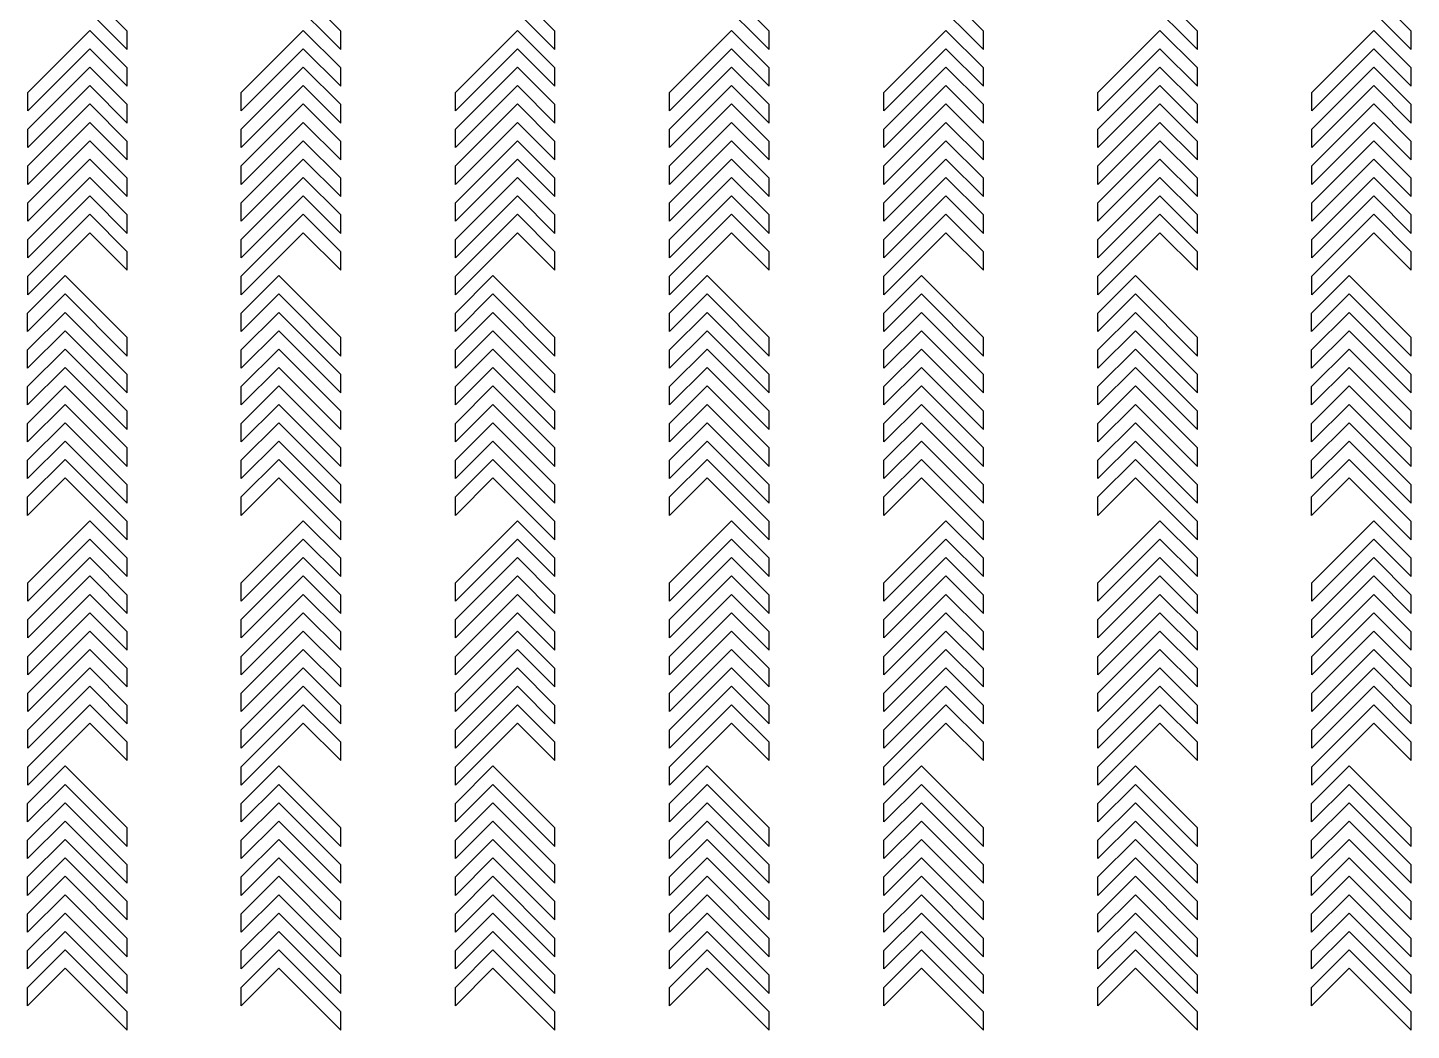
# Model space of a CAD drawing. Header units: millimetres. Extents: x 46777 to 318235, y 145162 to 336036.
# Drawn here: x 152629 to 154510, y 161289 to 162652 of the extents above; entities that cross this region are included whole.
import ezdxf

# ---------------------------------------------------------------- set-up
doc = ezdxf.new("R2010")
doc.units = ezdxf.units.MM

msp = doc.modelspace()

# ---------------------------------------------------------------- linework, layer by layer
at = {"color": 40, "true_color": 0xf8d731}
for p, q in [((152764, 162647.6), (152679.6, 162731.9)), ((153054.2, 162647.6), (152969.9, 162731.9)), ((153345.4, 162647.6), (153261, 162731.9)), ((153636.5, 162647.6), (153552.2, 162731.9)), ((153927.9, 162647.6), (153843.6, 162731.9)), ((154218.8, 162647.6), (154134.4, 162731.9)), ((154509.5, 162647.6), (154425.2, 162731.9)), ((152764, 162622.6), (152679.6, 162706.9)), ((153054.2, 162622.6), (152969.9, 162706.9)), ((153345.4, 162622.6), (153261, 162706.9)), ((153636.5, 162622.6), (153552.2, 162706.9)), ((153927.9, 162622.6), (153843.6, 162706.9)), ((154218.8, 162622.6), (154134.4, 162706.9)), ((154509.5, 162622.6), (154425.2, 162706.9)), ((152628.6, 162564.3), (152712.9, 162648.6)), ((152712.9, 162648.6), (152764, 162597.7)), ((152764, 162622.6), (152764, 162647.6)), ((152918.9, 162564.3), (153003.2, 162648.6)), ((153003.2, 162648.6), (153054.3, 162597.7)), ((153054.2, 162622.6), (153054.2, 162647.6)), ((153210, 162564.3), (153294.4, 162648.6)), ((153294.4, 162648.6), (153345.4, 162597.7)), ((153345.4, 162622.6), (153345.4, 162647.6)), ((153501.1, 162564.3), (153585.5, 162648.6)), ((153585.5, 162648.6), (153636.6, 162597.7)), ((153636.5, 162622.6), (153636.5, 162647.6)), ((153792.6, 162564.3), (153876.9, 162648.6)), ((153876.9, 162648.6), (153928, 162597.7)), ((153927.9, 162622.6), (153927.9, 162647.6)), ((154083.4, 162564.3), (154167.7, 162648.6)), ((154167.7, 162648.6), (154218.8, 162597.7)), ((154218.8, 162622.6), (154218.8, 162647.6)), ((154374.2, 162564.3), (154458.5, 162648.6)), ((154458.5, 162648.6), (154509.6, 162597.7)), ((154509.5, 162622.6), (154509.5, 162647.6)), ((152628.6, 162539.3), (152712.9, 162623.6)), ((152712.9, 162623.6), (152764, 162572.7)), ((152918.9, 162539.3), (153003.2, 162623.6)), ((153003.2, 162623.6), (153054.3, 162572.7)), ((153210, 162539.3), (153294.4, 162623.6)), ((153294.4, 162623.6), (153345.4, 162572.7)), ((153501.1, 162539.3), (153585.5, 162623.6)), ((153585.5, 162623.6), (153636.6, 162572.7)), ((153792.6, 162539.3), (153876.9, 162623.6)), ((153876.9, 162623.6), (153928, 162572.7)), ((154083.4, 162539.3), (154167.7, 162623.6)), ((154167.7, 162623.6), (154218.8, 162572.7)), ((154374.2, 162539.3), (154458.5, 162623.6)), ((154458.5, 162623.6), (154509.6, 162572.7)), ((152628.6, 162514.3), (152712.9, 162598.6)), ((152712.9, 162598.6), (152764, 162547.7)), ((152918.9, 162514.3), (153003.2, 162598.6)), ((153003.2, 162598.6), (153054.3, 162547.7)), ((153210, 162514.3), (153294.4, 162598.6)), ((153294.4, 162598.6), (153345.4, 162547.7)), ((153501.1, 162514.3), (153585.5, 162598.6)), ((153585.5, 162598.6), (153636.6, 162547.7)), ((153792.6, 162514.3), (153876.9, 162598.6)), ((153876.9, 162598.6), (153928, 162547.7)), ((154083.4, 162514.3), (154167.7, 162598.6)), ((154167.7, 162598.6), (154218.8, 162547.7)), ((154374.2, 162514.3), (154458.5, 162598.6)), ((154458.5, 162598.6), (154509.6, 162547.7)), ((152764, 162572.7), (152764, 162597.7)), ((153054.3, 162572.7), (153054.3, 162597.7)), ((153345.4, 162572.7), (153345.4, 162597.7)), ((153636.6, 162572.7), (153636.6, 162597.7)), ((153928, 162572.7), (153928, 162597.7)), ((154218.8, 162572.7), (154218.8, 162597.7)), ((154509.6, 162572.7), (154509.6, 162597.7)), ((152628.6, 162489.3), (152712.9, 162573.6)), ((152628.6, 162539.3), (152628.6, 162564.3)), ((152712.9, 162573.6), (152764, 162522.7)), ((152918.9, 162489.3), (153003.2, 162573.6)), ((152918.9, 162539.3), (152918.9, 162564.3)), ((153003.2, 162573.6), (153054.3, 162522.7)), ((153210, 162489.3), (153294.4, 162573.6)), ((153210, 162539.3), (153210, 162564.3)), ((153294.4, 162573.6), (153345.4, 162522.7)), ((153501.1, 162489.3), (153585.5, 162573.6)), ((153501.1, 162539.3), (153501.1, 162564.3)), ((153585.5, 162573.6), (153636.6, 162522.7)), ((153792.6, 162489.3), (153876.9, 162573.6)), ((153792.6, 162539.3), (153792.6, 162564.3)), ((153876.9, 162573.6), (153928, 162522.7)), ((154083.4, 162489.3), (154167.7, 162573.6)), ((154083.4, 162539.3), (154083.4, 162564.3)), ((154167.7, 162573.6), (154218.8, 162522.7)), ((154374.2, 162489.3), (154458.5, 162573.6)), ((154374.2, 162539.3), (154374.2, 162564.3)), ((154458.5, 162573.6), (154509.6, 162522.7)), ((152628.6, 162464.3), (152712.9, 162548.6)), ((152712.9, 162548.6), (152764, 162497.7)), ((152764, 162522.7), (152764, 162547.7)), ((152918.9, 162464.3), (153003.2, 162548.6)), ((153003.2, 162548.6), (153054.3, 162497.7)), ((153054.3, 162522.7), (153054.3, 162547.7)), ((153210, 162464.3), (153294.4, 162548.6)), ((153294.4, 162548.6), (153345.4, 162497.7)), ((153345.4, 162522.7), (153345.4, 162547.7)), ((153501.1, 162464.3), (153585.5, 162548.6)), ((153585.5, 162548.6), (153636.6, 162497.7)), ((153636.6, 162522.7), (153636.6, 162547.7)), ((153792.6, 162464.3), (153876.9, 162548.6)), ((153876.9, 162548.6), (153928, 162497.7)), ((153928, 162522.7), (153928, 162547.7)), ((154083.4, 162464.3), (154167.7, 162548.6)), ((154167.7, 162548.6), (154218.8, 162497.7)), ((154218.8, 162522.7), (154218.8, 162547.7)), ((154374.2, 162464.3), (154458.5, 162548.6)), ((154458.5, 162548.6), (154509.6, 162497.7)), ((154509.6, 162522.7), (154509.6, 162547.7)), ((152628.6, 162439.3), (152712.9, 162523.6)), ((152712.9, 162523.6), (152764, 162472.7)), ((152918.9, 162439.3), (153003.2, 162523.6)), ((153003.2, 162523.6), (153054.3, 162472.7)), ((153210, 162439.3), (153294.4, 162523.6)), ((153294.4, 162523.6), (153345.4, 162472.7)), ((153501.1, 162439.3), (153585.5, 162523.6)), ((153585.5, 162523.6), (153636.6, 162472.7)), ((153792.6, 162439.3), (153876.9, 162523.6)), ((153876.9, 162523.6), (153928, 162472.7)), ((154083.4, 162439.3), (154167.7, 162523.6)), ((154167.7, 162523.6), (154218.8, 162472.7)), ((154374.2, 162439.3), (154458.5, 162523.6)), ((154458.5, 162523.6), (154509.6, 162472.7)), ((152628.6, 162489.3), (152628.6, 162514.3)), ((152918.9, 162489.3), (152918.9, 162514.3)), ((153210, 162489.3), (153210, 162514.3)), ((153501.1, 162489.3), (153501.1, 162514.3)), ((153792.6, 162489.3), (153792.6, 162514.3)), ((154083.4, 162489.3), (154083.4, 162514.3)), ((154374.2, 162489.3), (154374.2, 162514.3)), ((152628.6, 162414.3), (152712.9, 162498.6)), ((152712.9, 162498.6), (152764, 162447.7)), ((152764, 162472.7), (152764, 162497.7)), ((152918.9, 162414.3), (153003.2, 162498.6)), ((153003.2, 162498.6), (153054.3, 162447.7)), ((153054.3, 162472.7), (153054.3, 162497.7)), ((153210, 162414.3), (153294.4, 162498.6)), ((153294.4, 162498.6), (153345.4, 162447.7)), ((153345.4, 162472.7), (153345.4, 162497.7)), ((153501.1, 162414.3), (153585.5, 162498.6)), ((153585.5, 162498.6), (153636.6, 162447.7)), ((153636.6, 162472.7), (153636.6, 162497.7)), ((153792.6, 162414.3), (153876.9, 162498.6)), ((153876.9, 162498.6), (153928, 162447.7)), ((153928, 162472.7), (153928, 162497.7)), ((154083.4, 162414.3), (154167.7, 162498.6)), ((154167.7, 162498.6), (154218.8, 162447.7)), ((154218.8, 162472.7), (154218.8, 162497.7)), ((154374.2, 162414.3), (154458.5, 162498.6)), ((154458.5, 162498.6), (154509.6, 162447.7)), ((154509.6, 162472.7), (154509.6, 162497.7)), ((152628.6, 162389.3), (152712.9, 162473.6)), ((152712.9, 162473.6), (152764, 162422.7)), ((152918.9, 162389.3), (153003.2, 162473.6)), ((153003.2, 162473.6), (153054.3, 162422.7)), ((153210, 162389.3), (153294.4, 162473.6)), ((153294.4, 162473.6), (153345.4, 162422.7)), ((153501.1, 162389.3), (153585.5, 162473.6)), ((153585.5, 162473.6), (153636.6, 162422.7)), ((153792.6, 162389.3), (153876.9, 162473.6)), ((153876.9, 162473.6), (153928, 162422.7)), ((154083.4, 162389.3), (154167.7, 162473.6)), ((154167.7, 162473.6), (154218.8, 162422.7)), ((154374.2, 162389.3), (154458.5, 162473.6)), ((154458.5, 162473.6), (154509.6, 162422.7)), ((152628.6, 162439.3), (152628.6, 162464.3)), ((152628.6, 162364.3), (152712.9, 162448.6)), ((152712.9, 162448.6), (152764, 162397.7)), ((152918.9, 162439.3), (152918.9, 162464.3)), ((152918.9, 162364.3), (153003.2, 162448.6)), ((153003.2, 162448.6), (153054.3, 162397.7)), ((153210, 162439.3), (153210, 162464.3)), ((153210, 162364.3), (153294.4, 162448.6)), ((153294.4, 162448.6), (153345.4, 162397.7)), ((153501.1, 162439.3), (153501.1, 162464.3)), ((153501.1, 162364.3), (153585.5, 162448.6)), ((153585.5, 162448.6), (153636.6, 162397.7)), ((153792.6, 162439.3), (153792.6, 162464.3)), ((153792.6, 162364.3), (153876.9, 162448.6)), ((153876.9, 162448.6), (153928, 162397.7)), ((154083.4, 162439.3), (154083.4, 162464.3)), ((154083.4, 162364.3), (154167.7, 162448.6)), ((154167.7, 162448.6), (154218.8, 162397.7)), ((154374.2, 162439.3), (154374.2, 162464.3)), ((154374.2, 162364.3), (154458.5, 162448.6)), ((154458.5, 162448.6), (154509.6, 162397.7)), ((152764, 162422.7), (152764, 162447.7)), ((153054.3, 162422.7), (153054.3, 162447.7)), ((153345.4, 162422.7), (153345.4, 162447.7)), ((153636.6, 162422.7), (153636.6, 162447.7)), ((153928, 162422.7), (153928, 162447.7)), ((154218.8, 162422.7), (154218.8, 162447.7)), ((154509.6, 162422.7), (154509.6, 162447.7)), ((152628.6, 162339.3), (152712.9, 162423.6)), ((152628.6, 162389.3), (152628.6, 162414.3)), ((152712.9, 162423.6), (152764, 162372.7)), ((152918.9, 162339.3), (153003.2, 162423.6)), ((152918.9, 162389.3), (152918.9, 162414.3)), ((153003.2, 162423.6), (153054.3, 162372.7)), ((153210, 162339.3), (153294.4, 162423.6)), ((153210, 162389.3), (153210, 162414.3)), ((153294.4, 162423.6), (153345.4, 162372.7)), ((153501.1, 162339.3), (153585.5, 162423.6)), ((153501.1, 162389.3), (153501.1, 162414.3)), ((153585.5, 162423.6), (153636.6, 162372.7)), ((153792.6, 162339.3), (153876.9, 162423.6)), ((153792.6, 162389.3), (153792.6, 162414.3)), ((153876.9, 162423.6), (153928, 162372.7)), ((154083.4, 162339.3), (154167.7, 162423.6)), ((154083.4, 162389.3), (154083.4, 162414.3)), ((154167.7, 162423.6), (154218.8, 162372.7)), ((154374.2, 162339.3), (154458.5, 162423.6)), ((154374.2, 162389.3), (154374.2, 162414.3)), ((154458.5, 162423.6), (154509.6, 162372.7)), ((152628.6, 162314.3), (152712.9, 162398.6)), ((152712.9, 162398.6), (152764, 162347.7)), ((152764, 162372.7), (152764, 162397.7)), ((152918.9, 162314.3), (153003.2, 162398.6)), ((153003.2, 162398.6), (153054.3, 162347.7)), ((153054.3, 162372.7), (153054.3, 162397.7)), ((153210, 162314.3), (153294.4, 162398.6)), ((153294.4, 162398.6), (153345.4, 162347.7)), ((153345.4, 162372.7), (153345.4, 162397.7)), ((153501.1, 162314.3), (153585.5, 162398.6)), ((153585.5, 162398.6), (153636.6, 162347.7)), ((153636.6, 162372.7), (153636.6, 162397.7)), ((153792.6, 162314.3), (153876.9, 162398.6)), ((153876.9, 162398.6), (153928, 162347.7)), ((153928, 162372.7), (153928, 162397.7)), ((154083.4, 162314.3), (154167.7, 162398.6)), ((154167.7, 162398.6), (154218.8, 162347.7)), ((154218.8, 162372.7), (154218.8, 162397.7)), ((154374.2, 162314.3), (154458.5, 162398.6)), ((154458.5, 162398.6), (154509.6, 162347.7)), ((154509.6, 162372.7), (154509.6, 162397.7)), ((152628.6, 162289.3), (152712.9, 162373.6)), ((152712.9, 162373.6), (152764, 162322.7)), ((152918.9, 162289.3), (153003.2, 162373.6)), ((153003.2, 162373.6), (153054.3, 162322.7)), ((153210, 162289.3), (153294.4, 162373.6)), ((153294.4, 162373.6), (153345.4, 162322.7)), ((153501.1, 162289.3), (153585.5, 162373.6)), ((153585.5, 162373.6), (153636.6, 162322.7)), ((153792.6, 162289.3), (153876.9, 162373.6)), ((153876.9, 162373.6), (153928, 162322.7)), ((154083.4, 162289.3), (154167.7, 162373.6)), ((154167.7, 162373.6), (154218.8, 162322.7)), ((154374.2, 162289.3), (154458.5, 162373.6)), ((154458.5, 162373.6), (154509.6, 162322.7)), ((152628.6, 162339.3), (152628.6, 162364.3)), ((152918.9, 162339.3), (152918.9, 162364.3)), ((153210, 162339.3), (153210, 162364.3)), ((153501.1, 162339.3), (153501.1, 162364.3)), ((153792.6, 162339.3), (153792.6, 162364.3)), ((154083.4, 162339.3), (154083.4, 162364.3)), ((154374.2, 162339.3), (154374.2, 162364.3)), ((152764, 162322.7), (152764, 162347.7)), ((153054.3, 162322.7), (153054.3, 162347.7)), ((153345.4, 162322.7), (153345.4, 162347.7)), ((153636.6, 162322.7), (153636.6, 162347.7)), ((153928, 162322.7), (153928, 162347.7)), ((154218.8, 162322.7), (154218.8, 162347.7)), ((154509.6, 162322.7), (154509.6, 162347.7)), ((152679.6, 162315.3), (152628.5, 162264.4)), ((152628.6, 162289.3), (152628.6, 162314.3)), ((152764, 162231), (152679.6, 162315.3)), ((152969.9, 162315.3), (152918.8, 162264.4)), ((152918.9, 162289.3), (152918.9, 162314.3)), ((153054.2, 162231), (152969.9, 162315.3)), ((153261, 162315.3), (153210, 162264.4)), ((153210, 162289.3), (153210, 162314.3)), ((153345.4, 162231), (153261, 162315.3)), ((153552.2, 162315.3), (153501.1, 162264.4)), ((153501.1, 162289.3), (153501.1, 162314.3)), ((153636.5, 162231), (153552.2, 162315.3)), ((153843.6, 162315.3), (153792.5, 162264.4)), ((153792.6, 162289.3), (153792.6, 162314.3)), ((153927.9, 162231), (153843.6, 162315.3)), ((154134.4, 162315.3), (154083.3, 162264.4)), ((154083.4, 162289.3), (154083.4, 162314.3)), ((154218.8, 162231), (154134.4, 162315.3)), ((154425.2, 162315.3), (154374.1, 162264.4)), ((154374.2, 162289.3), (154374.2, 162314.3)), ((154509.5, 162231), (154425.2, 162315.3)), ((152679.6, 162290.3), (152628.5, 162239.4)), ((152764, 162206), (152679.6, 162290.3)), ((152969.9, 162290.3), (152918.8, 162239.4)), ((153054.2, 162206), (152969.9, 162290.3)), ((153261, 162290.3), (153210, 162239.4)), ((153345.4, 162206), (153261, 162290.3)), ((153552.2, 162290.3), (153501.1, 162239.4)), ((153636.5, 162206), (153552.2, 162290.3)), ((153843.6, 162290.3), (153792.5, 162239.4)), ((153927.9, 162206), (153843.6, 162290.3)), ((154134.4, 162290.3), (154083.3, 162239.4)), ((154218.8, 162206), (154134.4, 162290.3)), ((154425.2, 162290.3), (154374.1, 162239.4)), ((154509.5, 162206), (154425.2, 162290.3)), ((152679.6, 162265.3), (152628.5, 162214.4)), ((152628.5, 162239.4), (152628.5, 162264.4)), ((152764, 162181), (152679.6, 162265.3)), ((152969.9, 162265.3), (152918.8, 162214.4)), ((152918.8, 162239.4), (152918.8, 162264.4)), ((153054.2, 162181), (152969.9, 162265.3)), ((153261, 162265.3), (153210, 162214.4)), ((153210, 162239.4), (153210, 162264.4)), ((153345.4, 162181), (153261, 162265.3)), ((153552.2, 162265.3), (153501.1, 162214.4)), ((153501.1, 162239.4), (153501.1, 162264.4)), ((153636.5, 162181), (153552.2, 162265.3)), ((153843.6, 162265.3), (153792.5, 162214.4)), ((153792.5, 162239.4), (153792.5, 162264.4)), ((153927.9, 162181), (153843.6, 162265.3)), ((154134.4, 162265.3), (154083.3, 162214.4)), ((154083.3, 162239.4), (154083.3, 162264.4)), ((154218.8, 162181), (154134.4, 162265.3)), ((154425.2, 162265.3), (154374.1, 162214.4)), ((154374.1, 162239.4), (154374.1, 162264.4)), ((154509.5, 162181), (154425.2, 162265.3)), ((152679.6, 162240.3), (152628.5, 162189.4)), ((152764, 162156), (152679.6, 162240.3)), ((152764, 162206), (152764, 162231)), ((152969.9, 162240.3), (152918.8, 162189.4)), ((153054.2, 162156), (152969.9, 162240.3)), ((153054.2, 162206), (153054.2, 162231)), ((153261, 162240.3), (153210, 162189.4)), ((153345.4, 162156), (153261, 162240.3)), ((153345.4, 162206), (153345.4, 162231)), ((153552.2, 162240.3), (153501.1, 162189.4)), ((153636.5, 162156), (153552.2, 162240.3)), ((153636.5, 162206), (153636.5, 162231)), ((153843.6, 162240.3), (153792.5, 162189.4)), ((153927.9, 162156), (153843.6, 162240.3)), ((153927.9, 162206), (153927.9, 162231)), ((154134.4, 162240.3), (154083.3, 162189.4)), ((154218.8, 162156), (154134.4, 162240.3)), ((154218.8, 162206), (154218.8, 162231)), ((154425.2, 162240.3), (154374.1, 162189.4)), ((154509.5, 162156), (154425.2, 162240.3)), ((154509.5, 162206), (154509.5, 162231)), ((152679.6, 162215.3), (152628.5, 162164.4)), ((152628.5, 162189.4), (152628.5, 162214.4)), ((152764, 162131), (152679.6, 162215.3)), ((152969.9, 162215.3), (152918.8, 162164.4)), ((152918.8, 162189.4), (152918.8, 162214.4)), ((153054.2, 162131), (152969.9, 162215.3)), ((153261, 162215.3), (153210, 162164.4)), ((153210, 162189.4), (153210, 162214.4)), ((153345.4, 162131), (153261, 162215.3)), ((153552.2, 162215.3), (153501.1, 162164.4)), ((153501.1, 162189.4), (153501.1, 162214.4)), ((153636.5, 162131), (153552.2, 162215.3)), ((153843.6, 162215.3), (153792.5, 162164.4)), ((153792.5, 162189.4), (153792.5, 162214.4)), ((153927.9, 162131), (153843.6, 162215.3)), ((154134.4, 162215.3), (154083.3, 162164.4)), ((154083.3, 162189.4), (154083.3, 162214.4)), ((154218.8, 162131), (154134.4, 162215.3)), ((154425.2, 162215.3), (154374.1, 162164.4)), ((154374.1, 162189.4), (154374.1, 162214.4)), ((154509.5, 162131), (154425.2, 162215.3)), ((152679.6, 162190.3), (152628.5, 162139.4)), ((152764, 162106), (152679.6, 162190.3)), ((152969.9, 162190.3), (152918.8, 162139.4)), ((153054.2, 162106), (152969.9, 162190.3)), ((153261, 162190.3), (153210, 162139.4)), ((153345.4, 162106), (153261, 162190.3)), ((153552.2, 162190.3), (153501.1, 162139.4)), ((153636.5, 162106), (153552.2, 162190.3)), ((153843.6, 162190.3), (153792.5, 162139.4)), ((153927.9, 162106), (153843.6, 162190.3)), ((154134.4, 162190.3), (154083.3, 162139.4)), ((154218.8, 162106), (154134.4, 162190.3)), ((154425.2, 162190.3), (154374.1, 162139.4)), ((154509.5, 162106), (154425.2, 162190.3)), ((152764, 162156), (152764, 162181)), ((153054.2, 162156), (153054.2, 162181)), ((153345.4, 162156), (153345.4, 162181)), ((153636.5, 162156), (153636.5, 162181)), ((153927.9, 162156), (153927.9, 162181)), ((154218.8, 162156), (154218.8, 162181)), ((154509.5, 162156), (154509.5, 162181)), ((152679.6, 162165.3), (152628.5, 162114.4)), ((152628.5, 162139.4), (152628.5, 162164.4)), ((152764, 162081), (152679.6, 162165.3)), ((152969.9, 162165.3), (152918.8, 162114.4)), ((152918.8, 162139.4), (152918.8, 162164.4)), ((153054.2, 162081), (152969.9, 162165.3)), ((153261, 162165.3), (153210, 162114.4)), ((153210, 162139.4), (153210, 162164.4)), ((153345.4, 162081), (153261, 162165.3)), ((153552.2, 162165.3), (153501.1, 162114.4)), ((153501.1, 162139.4), (153501.1, 162164.4)), ((153636.5, 162081), (153552.2, 162165.3)), ((153843.6, 162165.3), (153792.5, 162114.4)), ((153792.5, 162139.4), (153792.5, 162164.4)), ((153927.9, 162081), (153843.6, 162165.3)), ((154134.4, 162165.3), (154083.3, 162114.4)), ((154083.3, 162139.4), (154083.3, 162164.4)), ((154218.8, 162081), (154134.4, 162165.3)), ((154425.2, 162165.3), (154374.1, 162114.4)), ((154374.1, 162139.4), (154374.1, 162164.4)), ((154509.5, 162081), (154425.2, 162165.3)), ((152679.6, 162140.3), (152628.5, 162089.4)), ((152764, 162056), (152679.6, 162140.3)), ((152764, 162106), (152764, 162131)), ((152969.9, 162140.3), (152918.8, 162089.4)), ((153054.2, 162056), (152969.9, 162140.3)), ((153054.2, 162106), (153054.2, 162131)), ((153261, 162140.3), (153210, 162089.4)), ((153345.4, 162056), (153261, 162140.3)), ((153345.4, 162106), (153345.4, 162131)), ((153552.2, 162140.3), (153501.1, 162089.4)), ((153636.5, 162056), (153552.2, 162140.3)), ((153636.5, 162106), (153636.5, 162131)), ((153843.6, 162140.3), (153792.5, 162089.4)), ((153927.9, 162056), (153843.6, 162140.3)), ((153927.9, 162106), (153927.9, 162131)), ((154134.4, 162140.3), (154083.3, 162089.4)), ((154218.8, 162056), (154134.4, 162140.3)), ((154218.8, 162106), (154218.8, 162131)), ((154425.2, 162140.3), (154374.1, 162089.4)), ((154509.5, 162056), (154425.2, 162140.3)), ((154509.5, 162106), (154509.5, 162131)), ((152679.6, 162115.3), (152628.5, 162064.4)), ((152628.5, 162089.4), (152628.5, 162114.4)), ((152764, 162031), (152679.6, 162115.3)), ((152969.9, 162115.3), (152918.8, 162064.4)), ((152918.8, 162089.4), (152918.8, 162114.4)), ((153054.2, 162031), (152969.9, 162115.3)), ((153261, 162115.3), (153210, 162064.4)), ((153210, 162089.4), (153210, 162114.4)), ((153345.4, 162031), (153261, 162115.3)), ((153552.2, 162115.3), (153501.1, 162064.4)), ((153501.1, 162089.4), (153501.1, 162114.4)), ((153636.5, 162031), (153552.2, 162115.3)), ((153843.6, 162115.3), (153792.5, 162064.4)), ((153792.5, 162089.4), (153792.5, 162114.4)), ((153927.9, 162031), (153843.6, 162115.3)), ((154134.4, 162115.3), (154083.3, 162064.4)), ((154083.3, 162089.4), (154083.3, 162114.4)), ((154218.8, 162031), (154134.4, 162115.3)), ((154425.2, 162115.3), (154374.1, 162064.4)), ((154374.1, 162089.4), (154374.1, 162114.4)), ((154509.5, 162031), (154425.2, 162115.3)), ((152679.6, 162090.3), (152628.5, 162039.4)), ((152764, 162006), (152679.6, 162090.3)), ((152764, 162056), (152764, 162081)), ((152969.9, 162090.3), (152918.8, 162039.4)), ((153054.2, 162006), (152969.9, 162090.3)), ((153054.2, 162056), (153054.2, 162081)), ((153261, 162090.3), (153210, 162039.4)), ((153345.4, 162006), (153261, 162090.3)), ((153345.4, 162056), (153345.4, 162081)), ((153552.2, 162090.3), (153501.1, 162039.4)), ((153636.5, 162006), (153552.2, 162090.3)), ((153636.5, 162056), (153636.5, 162081)), ((153843.6, 162090.3), (153792.5, 162039.4)), ((153927.9, 162006), (153843.6, 162090.3)), ((153927.9, 162056), (153927.9, 162081)), ((154134.4, 162090.3), (154083.3, 162039.4)), ((154218.8, 162006), (154134.4, 162090.3)), ((154218.8, 162056), (154218.8, 162081)), ((154425.2, 162090.3), (154374.1, 162039.4)), ((154509.5, 162006), (154425.2, 162090.3)), ((154509.5, 162056), (154509.5, 162081)), ((152679.6, 162065.3), (152628.5, 162014.4)), ((152628.5, 162039.4), (152628.5, 162064.4)), ((152764, 161981), (152679.6, 162065.3)), ((152969.9, 162065.3), (152918.8, 162014.4)), ((152918.8, 162039.4), (152918.8, 162064.4)), ((153054.2, 161981), (152969.9, 162065.3)), ((153261, 162065.3), (153210, 162014.4)), ((153210, 162039.4), (153210, 162064.4)), ((153345.4, 161981), (153261, 162065.3)), ((153552.2, 162065.3), (153501.1, 162014.4)), ((153501.1, 162039.4), (153501.1, 162064.4)), ((153636.5, 161981), (153552.2, 162065.3)), ((153843.6, 162065.3), (153792.5, 162014.4)), ((153792.5, 162039.4), (153792.5, 162064.4)), ((153927.9, 161981), (153843.6, 162065.3)), ((154134.4, 162065.3), (154083.3, 162014.4)), ((154083.3, 162039.4), (154083.3, 162064.4)), ((154218.8, 161981), (154134.4, 162065.3)), ((154425.2, 162065.3), (154374.1, 162014.4)), ((154374.1, 162039.4), (154374.1, 162064.4)), ((154509.5, 161981), (154425.2, 162065.3)), ((152679.6, 162040.3), (152628.5, 161989.4)), ((152764, 161956), (152679.6, 162040.3)), ((152969.9, 162040.3), (152918.8, 161989.4)), ((153054.2, 161956), (152969.9, 162040.3)), ((153261, 162040.3), (153210, 161989.4)), ((153345.4, 161956), (153261, 162040.3)), ((153552.2, 162040.3), (153501.1, 161989.4)), ((153636.5, 161956), (153552.2, 162040.3)), ((153843.6, 162040.3), (153792.5, 161989.4)), ((153927.9, 161956), (153843.6, 162040.3)), ((154134.4, 162040.3), (154083.3, 161989.4)), ((154218.8, 161956), (154134.4, 162040.3)), ((154425.2, 162040.3), (154374.1, 161989.4)), ((154509.5, 161956), (154425.2, 162040.3)), ((152764, 162006), (152764, 162031)), ((153054.2, 162006), (153054.2, 162031)), ((153345.4, 162006), (153345.4, 162031)), ((153636.5, 162006), (153636.5, 162031)), ((153927.9, 162006), (153927.9, 162031)), ((154218.8, 162006), (154218.8, 162031)), ((154509.5, 162006), (154509.5, 162031)), ((152628.5, 161989.4), (152628.5, 162014.4)), ((152918.8, 161989.4), (152918.8, 162014.4)), ((153210, 161989.4), (153210, 162014.4)), ((153501.1, 161989.4), (153501.1, 162014.4)), ((153792.5, 161989.4), (153792.5, 162014.4)), ((154083.3, 161989.4), (154083.3, 162014.4)), ((154374.1, 161989.4), (154374.1, 162014.4)), ((152628.6, 161897.7), (152712.9, 161982)), ((152712.9, 161982), (152764, 161931.1)), ((152764, 161956), (152764, 161981)), ((152918.9, 161897.7), (153003.2, 161982)), ((153003.2, 161982), (153054.3, 161931.1)), ((153054.2, 161956), (153054.2, 161981)), ((153210, 161897.7), (153294.4, 161982)), ((153294.4, 161982), (153345.4, 161931.1)), ((153345.4, 161956), (153345.4, 161981)), ((153501.1, 161897.7), (153585.5, 161982)), ((153585.5, 161982), (153636.6, 161931.1)), ((153636.5, 161956), (153636.5, 161981)), ((153792.6, 161897.7), (153876.9, 161982)), ((153876.9, 161982), (153928, 161931.1)), ((153927.9, 161956), (153927.9, 161981)), ((154083.4, 161897.7), (154167.7, 161982)), ((154167.7, 161982), (154218.8, 161931.1)), ((154218.8, 161956), (154218.8, 161981)), ((154374.2, 161897.7), (154458.5, 161982)), ((154458.5, 161982), (154509.6, 161931.1)), ((154509.5, 161956), (154509.5, 161981)), ((152628.6, 161872.7), (152712.9, 161957)), ((152712.9, 161957), (152764, 161906.1)), ((152918.9, 161872.7), (153003.2, 161957)), ((153003.2, 161957), (153054.3, 161906.1)), ((153210, 161872.7), (153294.4, 161957)), ((153294.4, 161957), (153345.4, 161906.1)), ((153501.1, 161872.7), (153585.5, 161957)), ((153585.5, 161957), (153636.6, 161906.1)), ((153792.6, 161872.7), (153876.9, 161957)), ((153876.9, 161957), (153928, 161906.1)), ((154083.4, 161872.7), (154167.7, 161957)), ((154167.7, 161957), (154218.8, 161906.1)), ((154374.2, 161872.7), (154458.5, 161957)), ((154458.5, 161957), (154509.6, 161906.1)), ((152628.6, 161847.7), (152712.9, 161932)), ((152712.9, 161932), (152764, 161881.1)), ((152764, 161906.1), (152764, 161931.1)), ((152918.9, 161847.7), (153003.2, 161932)), ((153003.2, 161932), (153054.3, 161881.1)), ((153054.3, 161906.1), (153054.3, 161931.1)), ((153210, 161847.7), (153294.4, 161932)), ((153294.4, 161932), (153345.4, 161881.1)), ((153345.4, 161906.1), (153345.4, 161931.1)), ((153501.1, 161847.7), (153585.5, 161932)), ((153585.5, 161932), (153636.6, 161881.1)), ((153636.6, 161906.1), (153636.6, 161931.1)), ((153792.6, 161847.7), (153876.9, 161932)), ((153876.9, 161932), (153928, 161881.1)), ((153928, 161906.1), (153928, 161931.1)), ((154083.4, 161847.7), (154167.7, 161932)), ((154167.7, 161932), (154218.8, 161881.1)), ((154218.8, 161906.1), (154218.8, 161931.1)), ((154374.2, 161847.7), (154458.5, 161932)), ((154458.5, 161932), (154509.6, 161881.1)), ((154509.6, 161906.1), (154509.6, 161931.1)), ((152628.6, 161822.7), (152712.9, 161907)), ((152712.9, 161907), (152764, 161856.1)), ((152918.9, 161822.7), (153003.2, 161907)), ((153003.2, 161907), (153054.3, 161856.1)), ((153210, 161822.7), (153294.4, 161907)), ((153294.4, 161907), (153345.4, 161856.1)), ((153501.1, 161822.7), (153585.5, 161907)), ((153585.5, 161907), (153636.6, 161856.1)), ((153792.6, 161822.7), (153876.9, 161907)), ((153876.9, 161907), (153928, 161856.1)), ((154083.4, 161822.7), (154167.7, 161907)), ((154167.7, 161907), (154218.8, 161856.1)), ((154374.2, 161822.7), (154458.5, 161907)), ((154458.5, 161907), (154509.6, 161856.1)), ((152628.6, 161872.7), (152628.6, 161897.7)), ((152918.9, 161872.7), (152918.9, 161897.7)), ((153210, 161872.7), (153210, 161897.7)), ((153501.1, 161872.7), (153501.1, 161897.7)), ((153792.6, 161872.7), (153792.6, 161897.7)), ((154083.4, 161872.7), (154083.4, 161897.7)), ((154374.2, 161872.7), (154374.2, 161897.7)), ((152628.6, 161797.7), (152712.9, 161882)), ((152712.9, 161882), (152764, 161831.1)), ((152764, 161856.1), (152764, 161881.1)), ((152918.9, 161797.7), (153003.2, 161882)), ((153003.2, 161882), (153054.3, 161831.1)), ((153054.3, 161856.1), (153054.3, 161881.1)), ((153210, 161797.7), (153294.4, 161882)), ((153294.4, 161882), (153345.4, 161831.1)), ((153345.4, 161856.1), (153345.4, 161881.1)), ((153501.1, 161797.7), (153585.5, 161882)), ((153585.5, 161882), (153636.6, 161831.1)), ((153636.6, 161856.1), (153636.6, 161881.1)), ((153792.6, 161797.7), (153876.9, 161882)), ((153876.9, 161882), (153928, 161831.1)), ((153928, 161856.1), (153928, 161881.1)), ((154083.4, 161797.7), (154167.7, 161882)), ((154167.7, 161882), (154218.8, 161831.1)), ((154218.8, 161856.1), (154218.8, 161881.1)), ((154374.2, 161797.7), (154458.5, 161882)), ((154458.5, 161882), (154509.6, 161831.1)), ((154509.6, 161856.1), (154509.6, 161881.1)), ((152628.6, 161772.7), (152712.9, 161857)), ((152628.6, 161822.7), (152628.6, 161847.7)), ((152712.9, 161857), (152764, 161806.1)), ((152918.9, 161772.7), (153003.2, 161857)), ((152918.9, 161822.7), (152918.9, 161847.7)), ((153003.2, 161857), (153054.3, 161806.1)), ((153210, 161772.7), (153294.4, 161857)), ((153210, 161822.7), (153210, 161847.7)), ((153294.4, 161857), (153345.4, 161806.1)), ((153501.1, 161772.7), (153585.5, 161857)), ((153501.1, 161822.7), (153501.1, 161847.7)), ((153585.5, 161857), (153636.6, 161806.1)), ((153792.6, 161772.7), (153876.9, 161857)), ((153792.6, 161822.7), (153792.6, 161847.7)), ((153876.9, 161857), (153928, 161806.1)), ((154083.4, 161772.7), (154167.7, 161857)), ((154083.4, 161822.7), (154083.4, 161847.7)), ((154167.7, 161857), (154218.8, 161806.1)), ((154374.2, 161772.7), (154458.5, 161857)), ((154374.2, 161822.7), (154374.2, 161847.7)), ((154458.5, 161857), (154509.6, 161806.1)), ((152628.6, 161747.7), (152712.9, 161832)), ((152712.9, 161832), (152764, 161781.1)), ((152764, 161806.1), (152764, 161831.1)), ((152918.9, 161747.7), (153003.2, 161832)), ((153003.2, 161832), (153054.3, 161781.1)), ((153054.3, 161806.1), (153054.3, 161831.1)), ((153210, 161747.7), (153294.4, 161832)), ((153294.4, 161832), (153345.4, 161781.1)), ((153345.4, 161806.1), (153345.4, 161831.1)), ((153501.1, 161747.7), (153585.5, 161832)), ((153585.5, 161832), (153636.6, 161781.1)), ((153636.6, 161806.1), (153636.6, 161831.1)), ((153792.6, 161747.7), (153876.9, 161832)), ((153876.9, 161832), (153928, 161781.1)), ((153928, 161806.1), (153928, 161831.1)), ((154083.4, 161747.7), (154167.7, 161832)), ((154167.7, 161832), (154218.8, 161781.1)), ((154218.8, 161806.1), (154218.8, 161831.1)), ((154374.2, 161747.7), (154458.5, 161832)), ((154458.5, 161832), (154509.6, 161781.1)), ((154509.6, 161806.1), (154509.6, 161831.1)), ((152628.6, 161722.7), (152712.9, 161807)), ((152628.6, 161772.7), (152628.6, 161797.7)), ((152712.9, 161807), (152764, 161756.1)), ((152918.9, 161722.7), (153003.2, 161807)), ((152918.9, 161772.7), (152918.9, 161797.7)), ((153003.2, 161807), (153054.3, 161756.1)), ((153210, 161722.7), (153294.4, 161807)), ((153210, 161772.7), (153210, 161797.7)), ((153294.4, 161807), (153345.4, 161756.1)), ((153501.1, 161722.7), (153585.5, 161807)), ((153501.1, 161772.7), (153501.1, 161797.7)), ((153585.5, 161807), (153636.6, 161756.1)), ((153792.6, 161722.7), (153876.9, 161807)), ((153792.6, 161772.7), (153792.6, 161797.7)), ((153876.9, 161807), (153928, 161756.1)), ((154083.4, 161722.7), (154167.7, 161807)), ((154083.4, 161772.7), (154083.4, 161797.7)), ((154167.7, 161807), (154218.8, 161756.1)), ((154374.2, 161722.7), (154458.5, 161807)), ((154374.2, 161772.7), (154374.2, 161797.7)), ((154458.5, 161807), (154509.6, 161756.1)), ((152628.6, 161697.7), (152712.9, 161782)), ((152712.9, 161782), (152764, 161731.1)), ((152764, 161756.1), (152764, 161781.1)), ((152918.9, 161697.7), (153003.2, 161782)), ((153003.2, 161782), (153054.3, 161731.1)), ((153054.3, 161756.1), (153054.3, 161781.1)), ((153210, 161697.7), (153294.4, 161782)), ((153294.4, 161782), (153345.4, 161731.1)), ((153345.4, 161756.1), (153345.4, 161781.1)), ((153501.1, 161697.7), (153585.5, 161782)), ((153585.5, 161782), (153636.6, 161731.1)), ((153636.6, 161756.1), (153636.6, 161781.1)), ((153792.6, 161697.7), (153876.9, 161782)), ((153876.9, 161782), (153928, 161731.1)), ((153928, 161756.1), (153928, 161781.1)), ((154083.4, 161697.7), (154167.7, 161782)), ((154167.7, 161782), (154218.8, 161731.1)), ((154218.8, 161756.1), (154218.8, 161781.1)), ((154374.2, 161697.7), (154458.5, 161782)), ((154458.5, 161782), (154509.6, 161731.1)), ((154509.6, 161756.1), (154509.6, 161781.1)), ((152628.6, 161672.7), (152712.9, 161757)), ((152712.9, 161757), (152764, 161706.1)), ((152918.9, 161672.7), (153003.2, 161757)), ((153003.2, 161757), (153054.3, 161706.1)), ((153210, 161672.7), (153294.4, 161757)), ((153294.4, 161757), (153345.4, 161706.1)), ((153501.1, 161672.7), (153585.5, 161757)), ((153585.5, 161757), (153636.6, 161706.1)), ((153792.6, 161672.7), (153876.9, 161757)), ((153876.9, 161757), (153928, 161706.1)), ((154083.4, 161672.7), (154167.7, 161757)), ((154167.7, 161757), (154218.8, 161706.1)), ((154374.2, 161672.7), (154458.5, 161757)), ((154458.5, 161757), (154509.6, 161706.1)), ((152628.6, 161722.7), (152628.6, 161747.7)), ((152918.9, 161722.7), (152918.9, 161747.7)), ((153210, 161722.7), (153210, 161747.7)), ((153501.1, 161722.7), (153501.1, 161747.7)), ((153792.6, 161722.7), (153792.6, 161747.7)), ((154083.4, 161722.7), (154083.4, 161747.7)), ((154374.2, 161722.7), (154374.2, 161747.7)), ((152628.6, 161647.7), (152712.9, 161732)), ((152712.9, 161732), (152764, 161681.1)), ((152764, 161706.1), (152764, 161731.1)), ((152918.9, 161647.7), (153003.2, 161732)), ((153003.2, 161732), (153054.3, 161681.1)), ((153054.3, 161706.1), (153054.3, 161731.1)), ((153210, 161647.7), (153294.4, 161732)), ((153294.4, 161732), (153345.4, 161681.1)), ((153345.4, 161706.1), (153345.4, 161731.1)), ((153501.1, 161647.7), (153585.5, 161732)), ((153585.5, 161732), (153636.6, 161681.1)), ((153636.6, 161706.1), (153636.6, 161731.1)), ((153792.6, 161647.7), (153876.9, 161732)), ((153876.9, 161732), (153928, 161681.1)), ((153928, 161706.1), (153928, 161731.1)), ((154083.4, 161647.7), (154167.7, 161732)), ((154167.7, 161732), (154218.8, 161681.1)), ((154218.8, 161706.1), (154218.8, 161731.1)), ((154374.2, 161647.7), (154458.5, 161732)), ((154458.5, 161732), (154509.6, 161681.1)), ((154509.6, 161706.1), (154509.6, 161731.1)), ((152628.6, 161622.7), (152712.9, 161707)), ((152628.6, 161672.7), (152628.6, 161697.7)), ((152712.9, 161707), (152764, 161656.1)), ((152918.9, 161622.7), (153003.2, 161707)), ((152918.9, 161672.7), (152918.9, 161697.7)), ((153003.2, 161707), (153054.3, 161656.1)), ((153210, 161622.7), (153294.4, 161707)), ((153210, 161672.7), (153210, 161697.7)), ((153294.4, 161707), (153345.4, 161656.1)), ((153501.1, 161622.7), (153585.5, 161707)), ((153501.1, 161672.7), (153501.1, 161697.7)), ((153585.5, 161707), (153636.6, 161656.1)), ((153792.6, 161622.7), (153876.9, 161707)), ((153792.6, 161672.7), (153792.6, 161697.7)), ((153876.9, 161707), (153928, 161656.1)), ((154083.4, 161622.7), (154167.7, 161707)), ((154083.4, 161672.7), (154083.4, 161697.7)), ((154167.7, 161707), (154218.8, 161656.1)), ((154374.2, 161622.7), (154458.5, 161707)), ((154374.2, 161672.7), (154374.2, 161697.7)), ((154458.5, 161707), (154509.6, 161656.1)), ((152764, 161656.1), (152764, 161681.1)), ((153054.3, 161656.1), (153054.3, 161681.1)), ((153345.4, 161656.1), (153345.4, 161681.1)), ((153636.6, 161656.1), (153636.6, 161681.1)), ((153928, 161656.1), (153928, 161681.1)), ((154218.8, 161656.1), (154218.8, 161681.1)), ((154509.6, 161656.1), (154509.6, 161681.1)), ((152679.6, 161648.7), (152628.5, 161597.8)), ((152628.6, 161622.7), (152628.6, 161647.7)), ((152764, 161564.4), (152679.6, 161648.7)), ((152969.9, 161648.7), (152918.8, 161597.8)), ((152918.9, 161622.7), (152918.9, 161647.7)), ((153054.2, 161564.4), (152969.9, 161648.7)), ((153261, 161648.7), (153210, 161597.8)), ((153210, 161622.7), (153210, 161647.7)), ((153345.4, 161564.4), (153261, 161648.7)), ((153552.2, 161648.7), (153501.1, 161597.8)), ((153501.1, 161622.7), (153501.1, 161647.7)), ((153636.5, 161564.4), (153552.2, 161648.7)), ((153843.6, 161648.7), (153792.5, 161597.8)), ((153792.6, 161622.7), (153792.6, 161647.7)), ((153927.9, 161564.4), (153843.6, 161648.7)), ((154134.4, 161648.7), (154083.3, 161597.8)), ((154083.4, 161622.7), (154083.4, 161647.7)), ((154218.8, 161564.4), (154134.4, 161648.7)), ((154425.2, 161648.7), (154374.1, 161597.8)), ((154374.2, 161622.7), (154374.2, 161647.7)), ((154509.5, 161564.4), (154425.2, 161648.7)), ((152679.6, 161623.7), (152628.5, 161572.8)), ((152764, 161539.4), (152679.6, 161623.7)), ((152969.9, 161623.7), (152918.8, 161572.8)), ((153054.2, 161539.4), (152969.9, 161623.7)), ((153261, 161623.7), (153210, 161572.8)), ((153345.4, 161539.4), (153261, 161623.7)), ((153552.2, 161623.7), (153501.1, 161572.8)), ((153636.5, 161539.4), (153552.2, 161623.7)), ((153843.6, 161623.7), (153792.5, 161572.8)), ((153927.9, 161539.4), (153843.6, 161623.7)), ((154134.4, 161623.7), (154083.3, 161572.8)), ((154218.8, 161539.4), (154134.4, 161623.7)), ((154425.2, 161623.7), (154374.1, 161572.8)), ((154509.5, 161539.4), (154425.2, 161623.7)), ((152679.6, 161598.7), (152628.5, 161547.8)), ((152628.5, 161572.8), (152628.5, 161597.8)), ((152764, 161514.4), (152679.6, 161598.7)), ((152969.9, 161598.7), (152918.8, 161547.8)), ((152918.8, 161572.8), (152918.8, 161597.8)), ((153054.2, 161514.4), (152969.9, 161598.7)), ((153261, 161598.7), (153210, 161547.8)), ((153210, 161572.8), (153210, 161597.8)), ((153345.4, 161514.4), (153261, 161598.7)), ((153552.2, 161598.7), (153501.1, 161547.8)), ((153501.1, 161572.8), (153501.1, 161597.8)), ((153636.5, 161514.4), (153552.2, 161598.7)), ((153843.6, 161598.7), (153792.5, 161547.8)), ((153792.5, 161572.8), (153792.5, 161597.8)), ((153927.9, 161514.4), (153843.6, 161598.7)), ((154134.4, 161598.7), (154083.3, 161547.8)), ((154083.3, 161572.8), (154083.3, 161597.8)), ((154218.8, 161514.4), (154134.4, 161598.7)), ((154425.2, 161598.7), (154374.1, 161547.8)), ((154374.1, 161572.8), (154374.1, 161597.8)), ((154509.5, 161514.4), (154425.2, 161598.7)), ((152679.6, 161573.7), (152628.5, 161522.8)), ((152764, 161489.4), (152679.6, 161573.7)), ((152764, 161539.4), (152764, 161564.4)), ((152969.9, 161573.7), (152918.8, 161522.8)), ((153054.2, 161489.4), (152969.9, 161573.7)), ((153054.2, 161539.4), (153054.2, 161564.4)), ((153261, 161573.7), (153210, 161522.8)), ((153345.4, 161489.4), (153261, 161573.7)), ((153345.4, 161539.4), (153345.4, 161564.4)), ((153552.2, 161573.7), (153501.1, 161522.8)), ((153636.5, 161489.4), (153552.2, 161573.7)), ((153636.5, 161539.4), (153636.5, 161564.4)), ((153843.6, 161573.7), (153792.5, 161522.8)), ((153927.9, 161489.4), (153843.6, 161573.7)), ((153927.9, 161539.4), (153927.9, 161564.4)), ((154134.4, 161573.7), (154083.3, 161522.8)), ((154218.8, 161489.4), (154134.4, 161573.7)), ((154218.8, 161539.4), (154218.8, 161564.4)), ((154425.2, 161573.7), (154374.1, 161522.8)), ((154509.5, 161489.4), (154425.2, 161573.7)), ((154509.5, 161539.4), (154509.5, 161564.4)), ((152679.6, 161548.7), (152628.5, 161497.8)), ((152628.5, 161522.8), (152628.5, 161547.8)), ((152764, 161464.4), (152679.6, 161548.7)), ((152969.9, 161548.7), (152918.8, 161497.8)), ((152918.8, 161522.8), (152918.8, 161547.8)), ((153054.2, 161464.4), (152969.9, 161548.7)), ((153261, 161548.7), (153210, 161497.8)), ((153210, 161522.8), (153210, 161547.8)), ((153345.4, 161464.4), (153261, 161548.7)), ((153552.2, 161548.7), (153501.1, 161497.8)), ((153501.1, 161522.8), (153501.1, 161547.8)), ((153636.5, 161464.4), (153552.2, 161548.7)), ((153843.6, 161548.7), (153792.5, 161497.8)), ((153792.5, 161522.8), (153792.5, 161547.8)), ((153927.9, 161464.4), (153843.6, 161548.7)), ((154134.4, 161548.7), (154083.3, 161497.8)), ((154083.3, 161522.8), (154083.3, 161547.8)), ((154218.8, 161464.4), (154134.4, 161548.7)), ((154425.2, 161548.7), (154374.1, 161497.8)), ((154374.1, 161522.8), (154374.1, 161547.8)), ((154509.5, 161464.4), (154425.2, 161548.7)), ((152679.6, 161523.7), (152628.5, 161472.8)), ((152764, 161439.4), (152679.6, 161523.7)), ((152764, 161489.4), (152764, 161514.4)), ((152969.9, 161523.7), (152918.8, 161472.8)), ((153054.2, 161439.4), (152969.9, 161523.7)), ((153054.2, 161489.4), (153054.2, 161514.4)), ((153261, 161523.7), (153210, 161472.8)), ((153345.4, 161439.4), (153261, 161523.7)), ((153345.4, 161489.4), (153345.4, 161514.4)), ((153552.2, 161523.7), (153501.1, 161472.8)), ((153636.5, 161439.4), (153552.2, 161523.7)), ((153636.5, 161489.4), (153636.5, 161514.4)), ((153843.6, 161523.7), (153792.5, 161472.8)), ((153927.9, 161439.4), (153843.6, 161523.7)), ((153927.9, 161489.4), (153927.9, 161514.4)), ((154134.4, 161523.7), (154083.3, 161472.8)), ((154218.8, 161439.4), (154134.4, 161523.7)), ((154218.8, 161489.4), (154218.8, 161514.4)), ((154425.2, 161523.7), (154374.1, 161472.8)), ((154509.5, 161439.4), (154425.2, 161523.7)), ((154509.5, 161489.4), (154509.5, 161514.4)), ((152679.6, 161498.7), (152628.5, 161447.8)), ((152628.5, 161472.8), (152628.5, 161497.8)), ((152764, 161414.4), (152679.6, 161498.7)), ((152969.9, 161498.7), (152918.8, 161447.8)), ((152918.8, 161472.8), (152918.8, 161497.8)), ((153054.2, 161414.4), (152969.9, 161498.7)), ((153261, 161498.7), (153210, 161447.8)), ((153210, 161472.8), (153210, 161497.8)), ((153345.4, 161414.4), (153261, 161498.7)), ((153552.2, 161498.7), (153501.1, 161447.8)), ((153501.1, 161472.8), (153501.1, 161497.8)), ((153636.5, 161414.4), (153552.2, 161498.7)), ((153843.6, 161498.7), (153792.5, 161447.8)), ((153792.5, 161472.8), (153792.5, 161497.8)), ((153927.9, 161414.4), (153843.6, 161498.7)), ((154134.4, 161498.7), (154083.3, 161447.8)), ((154083.3, 161472.8), (154083.3, 161497.8)), ((154218.8, 161414.4), (154134.4, 161498.7)), ((154425.2, 161498.7), (154374.1, 161447.8)), ((154374.1, 161472.8), (154374.1, 161497.8)), ((154509.5, 161414.4), (154425.2, 161498.7)), ((152679.6, 161473.7), (152628.5, 161422.8)), ((152764, 161389.4), (152679.6, 161473.7)), ((152969.9, 161473.7), (152918.8, 161422.8)), ((153054.2, 161389.4), (152969.9, 161473.7)), ((153261, 161473.7), (153210, 161422.8)), ((153345.4, 161389.4), (153261, 161473.7)), ((153552.2, 161473.7), (153501.1, 161422.8)), ((153636.5, 161389.4), (153552.2, 161473.7)), ((153843.6, 161473.7), (153792.5, 161422.8)), ((153927.9, 161389.4), (153843.6, 161473.7)), ((154134.4, 161473.7), (154083.3, 161422.8)), ((154218.8, 161389.4), (154134.4, 161473.7)), ((154425.2, 161473.7), (154374.1, 161422.8)), ((154509.5, 161389.4), (154425.2, 161473.7)), ((152764, 161439.4), (152764, 161464.4)), ((153054.2, 161439.4), (153054.2, 161464.4)), ((153345.4, 161439.4), (153345.4, 161464.4)), ((153636.5, 161439.4), (153636.5, 161464.4)), ((153927.9, 161439.4), (153927.9, 161464.4)), ((154218.8, 161439.4), (154218.8, 161464.4)), ((154509.5, 161439.4), (154509.5, 161464.4)), ((152679.6, 161448.7), (152628.5, 161397.8)), ((152628.5, 161422.8), (152628.5, 161447.8)), ((152764, 161364.4), (152679.6, 161448.7)), ((152969.9, 161448.7), (152918.8, 161397.8)), ((152918.8, 161422.8), (152918.8, 161447.8)), ((153054.2, 161364.4), (152969.9, 161448.7)), ((153261, 161448.7), (153210, 161397.8)), ((153210, 161422.8), (153210, 161447.8)), ((153345.4, 161364.4), (153261, 161448.7)), ((153552.2, 161448.7), (153501.1, 161397.8)), ((153501.1, 161422.8), (153501.1, 161447.8)), ((153636.5, 161364.4), (153552.2, 161448.7)), ((153843.6, 161448.7), (153792.5, 161397.8)), ((153792.5, 161422.8), (153792.5, 161447.8)), ((153927.9, 161364.4), (153843.6, 161448.7)), ((154134.4, 161448.7), (154083.3, 161397.8)), ((154083.3, 161422.8), (154083.3, 161447.8)), ((154218.8, 161364.4), (154134.4, 161448.7)), ((154425.2, 161448.7), (154374.1, 161397.8)), ((154374.1, 161422.8), (154374.1, 161447.8)), ((154509.5, 161364.4), (154425.2, 161448.7)), ((152679.6, 161423.7), (152628.5, 161372.8)), ((152764, 161339.4), (152679.6, 161423.7)), ((152764, 161389.4), (152764, 161414.4)), ((152969.9, 161423.7), (152918.8, 161372.8)), ((153054.2, 161339.4), (152969.9, 161423.7)), ((153054.2, 161389.4), (153054.2, 161414.4)), ((153261, 161423.7), (153210, 161372.8)), ((153345.4, 161339.4), (153261, 161423.7)), ((153345.4, 161389.4), (153345.4, 161414.4)), ((153552.2, 161423.7), (153501.1, 161372.8)), ((153636.5, 161339.4), (153552.2, 161423.7)), ((153636.5, 161389.4), (153636.5, 161414.4)), ((153843.6, 161423.7), (153792.5, 161372.8)), ((153927.9, 161339.4), (153843.6, 161423.7)), ((153927.9, 161389.4), (153927.9, 161414.4)), ((154134.4, 161423.7), (154083.3, 161372.8)), ((154218.8, 161339.4), (154134.4, 161423.7)), ((154218.8, 161389.4), (154218.8, 161414.4)), ((154425.2, 161423.7), (154374.1, 161372.8)), ((154509.5, 161339.4), (154425.2, 161423.7)), ((154509.5, 161389.4), (154509.5, 161414.4)), ((152679.6, 161398.7), (152628.5, 161347.8)), ((152628.5, 161372.8), (152628.5, 161397.8)), ((152764, 161314.4), (152679.6, 161398.7)), ((152969.9, 161398.7), (152918.8, 161347.8)), ((152918.8, 161372.8), (152918.8, 161397.8)), ((153054.2, 161314.4), (152969.9, 161398.7)), ((153261, 161398.7), (153210, 161347.8)), ((153210, 161372.8), (153210, 161397.8)), ((153345.4, 161314.4), (153261, 161398.7)), ((153552.2, 161398.7), (153501.1, 161347.8)), ((153501.1, 161372.8), (153501.1, 161397.8)), ((153636.5, 161314.4), (153552.2, 161398.7)), ((153843.6, 161398.7), (153792.5, 161347.8)), ((153792.5, 161372.8), (153792.5, 161397.8)), ((153927.9, 161314.4), (153843.6, 161398.7)), ((154134.4, 161398.7), (154083.3, 161347.8)), ((154083.3, 161372.8), (154083.3, 161397.8)), ((154218.8, 161314.4), (154134.4, 161398.7)), ((154425.2, 161398.7), (154374.1, 161347.8)), ((154374.1, 161372.8), (154374.1, 161397.8)), ((154509.5, 161314.4), (154425.2, 161398.7)), ((152679.6, 161373.7), (152628.5, 161322.8)), ((152764, 161289.4), (152679.6, 161373.7)), ((152764, 161339.4), (152764, 161364.4)), ((152969.9, 161373.7), (152918.8, 161322.8)), ((153054.2, 161289.4), (152969.9, 161373.7)), ((153054.2, 161339.4), (153054.2, 161364.4)), ((153261, 161373.7), (153210, 161322.8)), ((153345.4, 161289.4), (153261, 161373.7)), ((153345.4, 161339.4), (153345.4, 161364.4)), ((153552.2, 161373.7), (153501.1, 161322.8)), ((153636.5, 161289.4), (153552.2, 161373.7)), ((153636.5, 161339.4), (153636.5, 161364.4)), ((153843.6, 161373.7), (153792.5, 161322.8)), ((153927.9, 161289.4), (153843.6, 161373.7)), ((153927.9, 161339.4), (153927.9, 161364.4)), ((154134.4, 161373.7), (154083.3, 161322.8)), ((154218.8, 161289.4), (154134.4, 161373.7)), ((154218.8, 161339.4), (154218.8, 161364.4)), ((154425.2, 161373.7), (154374.1, 161322.8)), ((154509.5, 161289.4), (154425.2, 161373.7)), ((154509.5, 161339.4), (154509.5, 161364.4)), ((152628.5, 161322.8), (152628.5, 161347.8)), ((152918.8, 161322.8), (152918.8, 161347.8)), ((153210, 161322.8), (153210, 161347.8)), ((153501.1, 161322.8), (153501.1, 161347.8)), ((153792.5, 161322.8), (153792.5, 161347.8)), ((154083.3, 161322.8), (154083.3, 161347.8)), ((154374.1, 161322.8), (154374.1, 161347.8)), ((152764, 161289.4), (152764, 161314.4)), ((153054.2, 161289.4), (153054.2, 161314.4)), ((153345.4, 161289.4), (153345.4, 161314.4)), ((153636.5, 161289.4), (153636.5, 161314.4)), ((153927.9, 161289.4), (153927.9, 161314.4)), ((154218.8, 161289.4), (154218.8, 161314.4)), ((154509.5, 161289.4), (154509.5, 161314.4))]:
    msp.add_line(p, q, dxfattribs=at)

doc.saveas('drawing.dxf')
